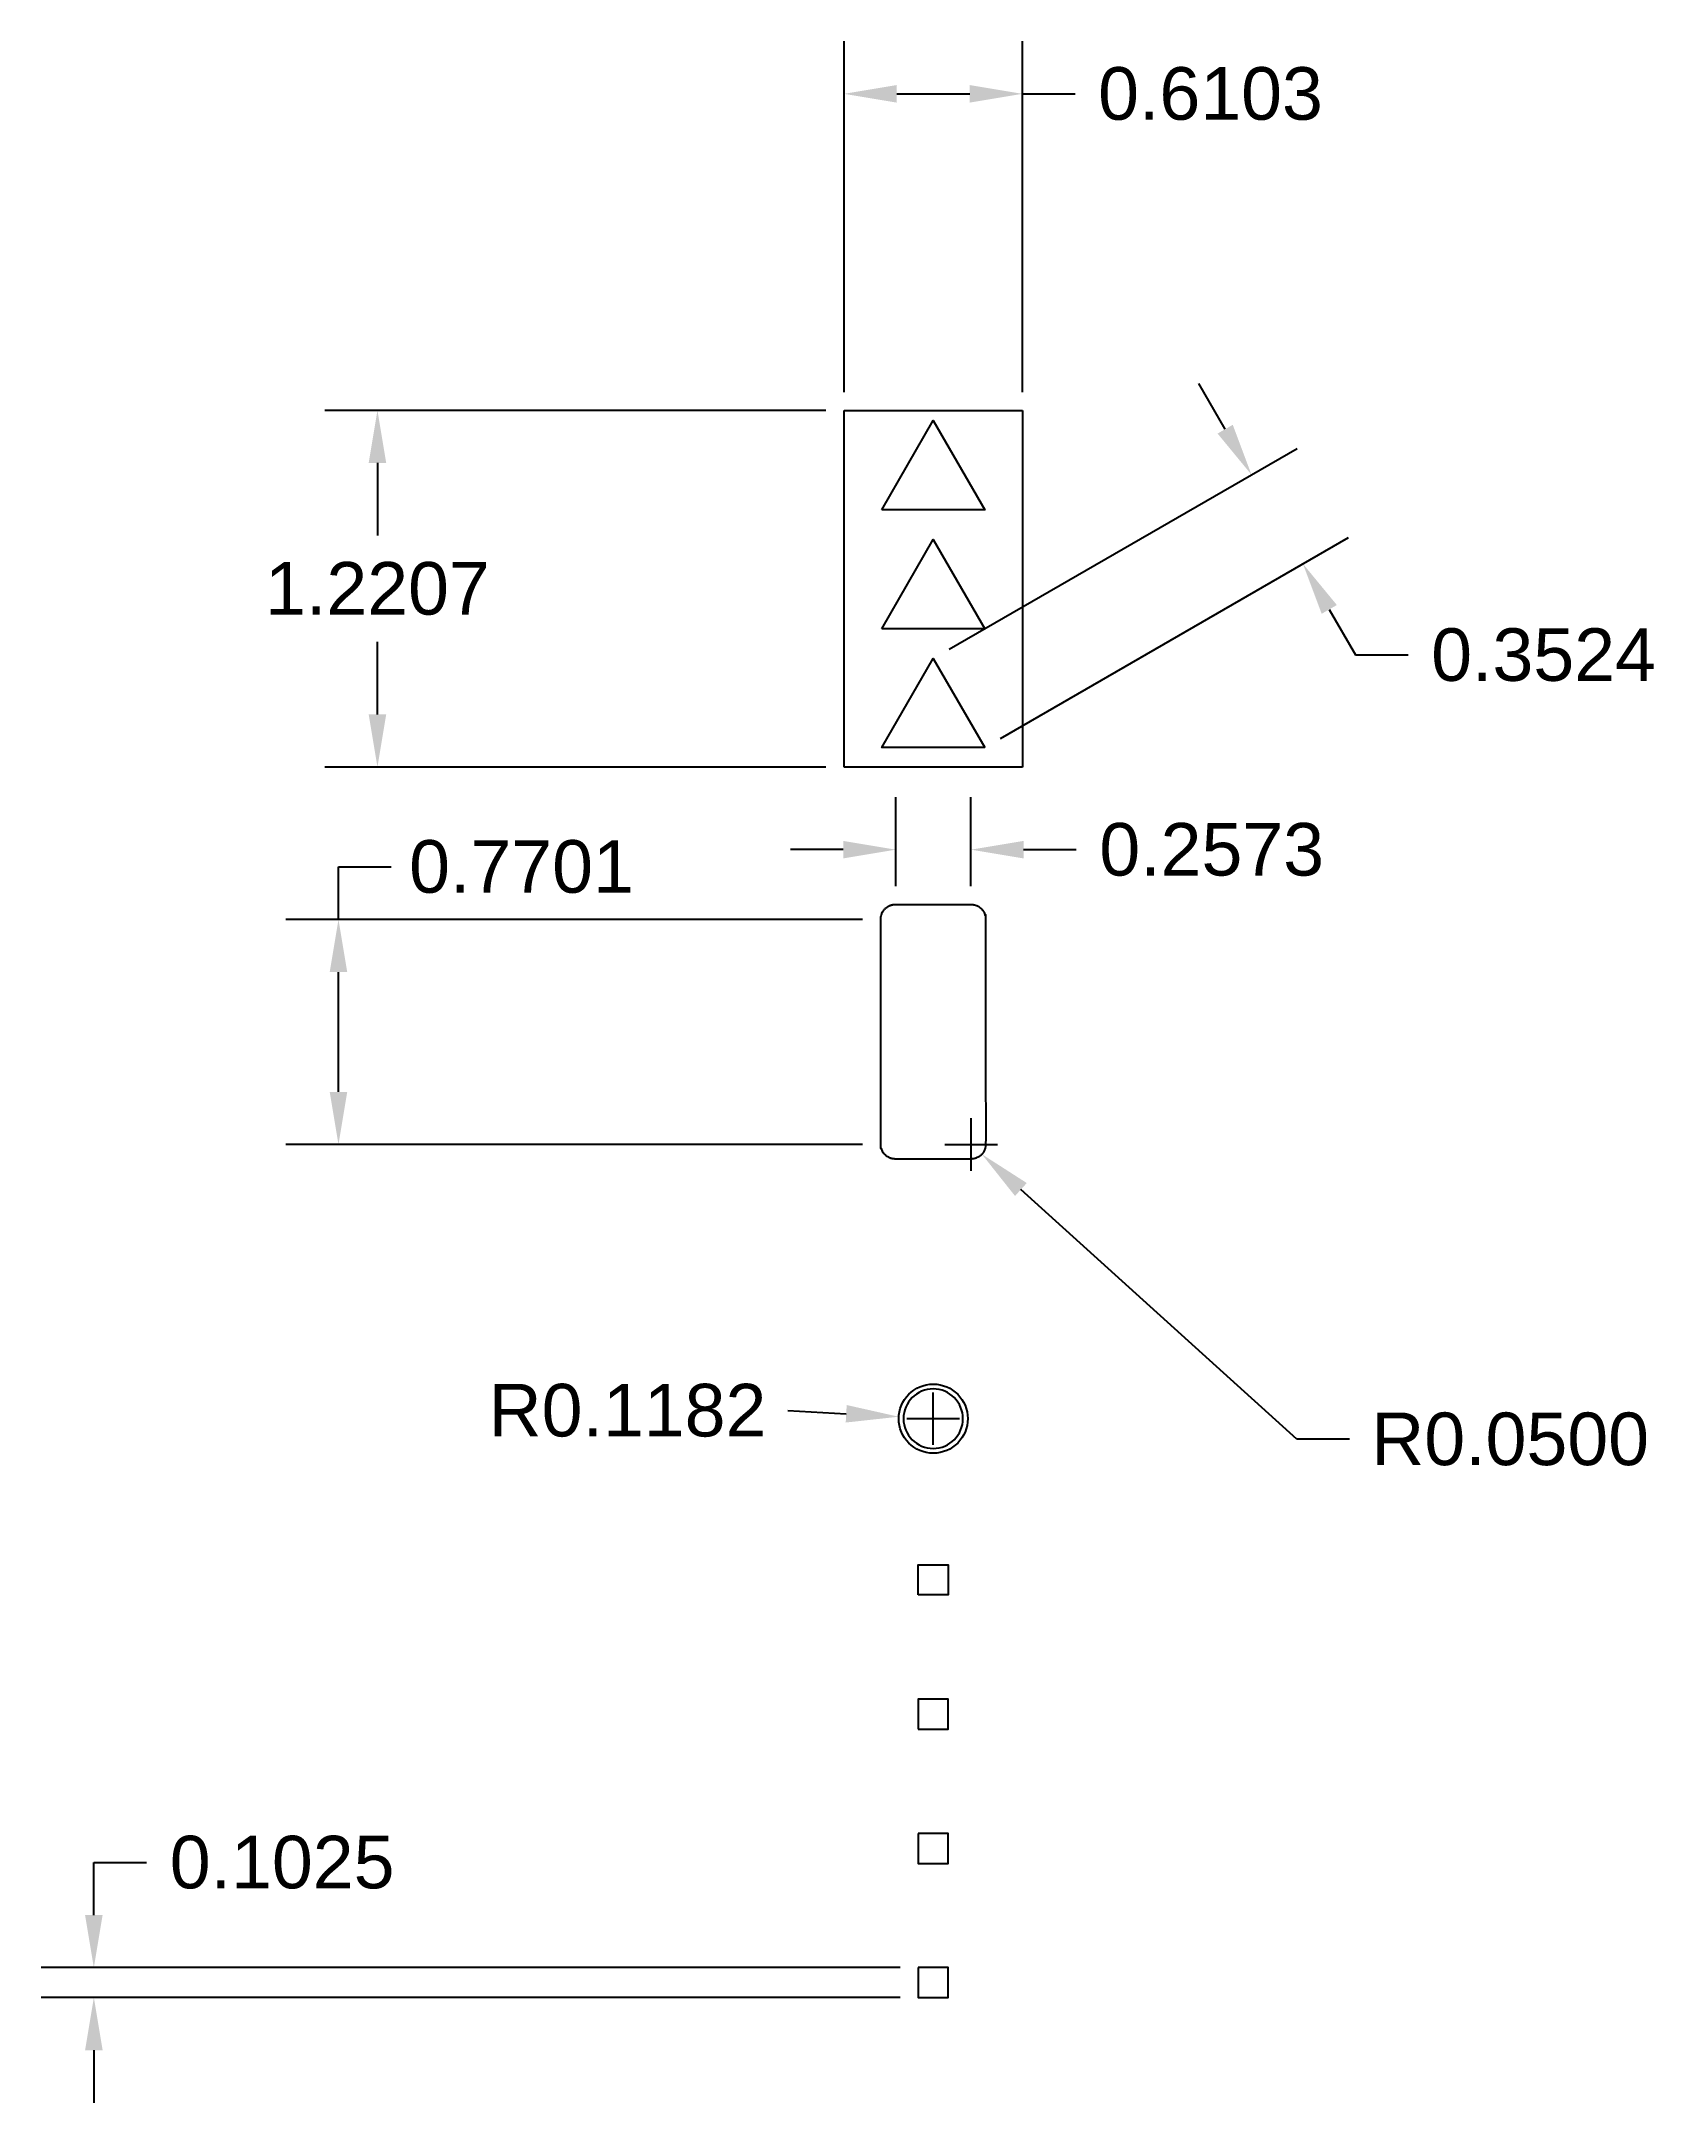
# Model space of a CAD drawing. Header units: inches. Extents: x 4.73 to 10.25, y 5.19 to 12.24.
import ezdxf

# ---------------------------------------------------------------- set-up
doc = ezdxf.new("R2010")
doc.units = ezdxf.units.IN
doc.header["$MEASUREMENT"] = 0
doc.layers.add('Butoane', color=2, linetype='Continuous')
doc.layers.add('Cotare', color=3, linetype='Continuous')
doc.styles.get("Standard").update_dxf_attribs({"font": 'arial.ttf'})
doc.dimstyles.get("Standard").update_dxf_attribs({"dimtxt": 0.18, "dimasz": 0.18, "dimexe": 0.18, "dimexo": 0.0625, "dimgap": 0.09, "dimtad": 0, "dimtih": 1, "dimtoh": 1, "dimdec": 4, "dimzin": 0, "dimdsep": 46, "dimtxsty": 'Standard', "dimcen": 0.09, "dimadec": 0, "dimazin": 0, "dimtfac": 1, "dimtdec": 4, "dimtofl": 0, "dimtmove": 0, "dimatfit": 3, "dimfxl": 1, "dimtolj": 1, "dimtzin": 0, "dimarcsym": 0})

# ---------------------------------------------------------------- blocks, each defined once
blk = doc.blocks.new('*D1')
at = {"layer": 'Cotare', "color": 0, "lineweight": -2, "transparency": 16777216}
for p, q in [((4.9133, 5.8283), (4.9133, 6.0083)), ((4.9133, 6.0083), (5.0933, 6.0083)), ((7.6719, 5.6483), (4.7333, 5.6483)), ((7.6719, 5.5458), (4.7333, 5.5458)), ((4.9133, 5.3658), (4.9133, 5.1858))]:
    blk.add_line(p, q, dxfattribs=at)
at = {"layer": 'Cotare', "color": 0, "transparency": 16777216}
for points in [[(4.8833, 5.8283), (4.9433, 5.8283), (4.9133, 5.6483)], [(4.8833, 5.3658), (4.9433, 5.3658), (4.9133, 5.5458)]]:
    blk.add_solid(points, dxfattribs=at)
at = {"layer": 'Defpoints', "color": 0, "transparency": 16777216}
for p in [(4.9133, 5.6483), (7.7344, 5.6483), (7.7344, 5.5458)]:
    blk.add_point(p, dxfattribs=at)
at = {"layer": 'Cotare', "color": 0, "transparency": 16777216, "insert": (5.5576, 6.0083), "char_height": 0.18, "attachment_point": 5}
blk.add_mtext('\\A1;0.1025', dxfattribs=at)
blk = doc.blocks.new('*D3')
at = {"layer": 'Cotare', "color": 0, "lineweight": -2, "transparency": 16777216}
for p, q in [((7.418, 10.9783), (5.7037, 10.9783)), ((5.8837, 10.7983), (5.8837, 10.5499)), ((5.8837, 9.9376), (5.8837, 10.1861)), ((7.418, 9.7576), (5.7037, 9.7576))]:
    blk.add_line(p, q, dxfattribs=at)
at = {"layer": 'Cotare', "color": 0, "transparency": 16777216}
for points in [[(5.8537, 10.7983), (5.9137, 10.7983), (5.8837, 10.9783)], [(5.8537, 9.9376), (5.9137, 9.9376), (5.8837, 9.7576)]]:
    blk.add_solid(points, dxfattribs=at)
at = {"layer": 'Defpoints', "color": 0, "transparency": 16777216}
for p in [(7.4805, 10.9783, 0.0015), (5.8837, 9.7576), (7.4805, 9.7576, 0.0015)]:
    blk.add_point(p, dxfattribs=at)
at = {"layer": 'Cotare', "color": 0, "transparency": 16777216, "insert": (5.8837, 10.368), "char_height": 0.18, "attachment_point": 5}
blk.add_mtext('\\A1;1.2207', dxfattribs=at)
blk = doc.blocks.new('*D4')
at = {"layer": 'Cotare', "color": 0, "lineweight": -2, "transparency": 16777216}
for p, q in [((7.4805, 11.0408), (7.4805, 12.2418)), ((8.0908, 11.0408), (8.0908, 12.2418)), ((7.6605, 12.0618), (7.9108, 12.0618)), ((8.0908, 12.0618), (8.2708, 12.0618))]:
    blk.add_line(p, q, dxfattribs=at)
at = {"layer": 'Cotare', "color": 0, "transparency": 16777216}
for points in [[(7.6605, 12.0918), (7.6605, 12.0318), (7.4805, 12.0618)], [(7.9108, 12.0918), (7.9108, 12.0318), (8.0908, 12.0618)]]:
    blk.add_solid(points, dxfattribs=at)
at = {"layer": 'Defpoints', "color": 0, "transparency": 16777216}
for p in [(8.0908, 12.0618), (7.4805, 10.9783, 0.0015), (8.0908, 10.9783, 0.0015)]:
    blk.add_point(p, dxfattribs=at)
at = {"layer": 'Cotare', "color": 0, "transparency": 16777216, "insert": (8.7344, 12.0618), "char_height": 0.18, "attachment_point": 5}
blk.add_mtext('\\A1;0.6103', dxfattribs=at)
blk = doc.blocks.new('*D5')
at = {"layer": 'Cotare', "color": 0, "lineweight": -2, "transparency": 16777216}
for p, q in [((8.7846, 10.914), (8.6946, 11.0699)), ((7.8397, 10.1607), (9.0305, 10.8481)), ((8.0159, 9.8555), (9.2067, 10.543)), ((9.1408, 10.2971), (9.2308, 10.1412)), ((9.2308, 10.1412), (9.4108, 10.1412))]:
    blk.add_line(p, q, dxfattribs=at)
at = {"layer": 'Cotare', "color": 0, "transparency": 16777216}
for points in [[(8.8106, 10.929), (8.7586, 10.899), (8.8746, 10.7581)], [(9.1668, 10.3121), (9.1148, 10.2821), (9.0508, 10.453)]]:
    blk.add_solid(points, dxfattribs=at)
at = {"layer": 'Defpoints', "color": 0, "transparency": 16777216}
for p in [(9.0508, 10.453), (7.7856, 10.1294, 0.0015), (7.9618, 9.8242, 0.0015)]:
    blk.add_point(p, dxfattribs=at)
at = {"layer": 'Cotare', "color": 0, "transparency": 16777216, "insert": (9.8741, 10.1412), "char_height": 0.18, "attachment_point": 5}
blk.add_mtext('\\A1;0.3524', dxfattribs=at)
blk = doc.blocks.new('*D8')
at = {"layer": 'Cotare', "color": 0, "lineweight": -2, "transparency": 16777216}
for p, q in [((7.2881, 7.5551), (7.4878, 7.5439)), ((7.7856, 7.4373), (7.7856, 7.6173)), ((7.6956, 7.5273), (7.8756, 7.5273))]:
    blk.add_line(p, q, dxfattribs=at)
at = {"layer": 'Cotare', "color": 0, "transparency": 16777216}
blk.add_solid([(7.4895, 7.5739), (7.4862, 7.514), (7.6675, 7.5339)], dxfattribs=at)
at = {"layer": 'Defpoints', "color": 0, "transparency": 16777216}
for p in [(7.6675, 7.5339, 0.0006), (7.7856, 7.5273, 0.0006)]:
    blk.add_point(p, dxfattribs=at)
at = {"layer": 'Cotare', "color": 0, "transparency": 16777216, "insert": (6.7393, 7.5551), "char_height": 0.18, "attachment_point": 5}
blk.add_mtext('\\A1;R0.1182', dxfattribs=at)
blk = doc.blocks.new('*D9')
at = {"layer": 'Cotare', "color": 0, "lineweight": -2, "transparency": 16777216}
for p, q in [((5.7504, 9.236), (5.7504, 9.416)), ((5.7504, 9.416), (5.9304, 9.416)), ((7.5438, 9.236), (5.5704, 9.236)), ((5.7504, 8.6459), (5.7504, 9.056)), ((7.5438, 8.4659), (5.5704, 8.4659))]:
    blk.add_line(p, q, dxfattribs=at)
at = {"layer": 'Cotare', "color": 0, "transparency": 16777216}
for points in [[(5.7204, 9.056), (5.7804, 9.056), (5.7504, 9.236)], [(5.7204, 8.6459), (5.7804, 8.6459), (5.7504, 8.4659)]]:
    blk.add_solid(points, dxfattribs=at)
at = {"layer": 'Defpoints', "color": 0, "transparency": 16777216}
for p in [(5.7504, 9.236), (7.6063, 9.236), (7.6063, 8.4659)]:
    blk.add_point(p, dxfattribs=at)
at = {"layer": 'Cotare', "color": 0, "transparency": 16777216, "insert": (6.3767, 9.416), "char_height": 0.18, "attachment_point": 5}
blk.add_mtext('\\A1;0.7701', dxfattribs=at)
blk = doc.blocks.new('*D10')
at = {"layer": 'Cotare', "color": 0, "lineweight": -2, "transparency": 16777216}
for p, q in [((7.9151, 8.3759), (7.9151, 8.5559)), ((7.8251, 8.4659), (8.0051, 8.4659)), ((9.0302, 7.4569), (8.0856, 8.3116)), ((9.2102, 7.4569), (9.0302, 7.4569))]:
    blk.add_line(p, q, dxfattribs=at)
at = {"layer": 'Cotare', "color": 0, "transparency": 16777216}
blk.add_solid([(8.1057, 8.3338), (8.0655, 8.2894), (7.9521, 8.4324)], dxfattribs=at)
at = {"layer": 'Defpoints', "color": 0, "transparency": 16777216}
for p in [(7.9151, 8.4659, 0.0009), (7.9521, 8.4324, 0.0009)]:
    blk.add_point(p, dxfattribs=at)
at = {"layer": 'Cotare', "color": 0, "transparency": 16777216, "insert": (9.7597, 7.4569), "char_height": 0.18, "attachment_point": 5}
blk.add_mtext('\\A1;R0.0500', dxfattribs=at)
blk = doc.blocks.new('*D11')
at = {"layer": 'Cotare', "color": 0, "lineweight": -2, "transparency": 16777216}
for p, q in [((7.6575, 9.3498), (7.6575, 9.6548)), ((7.9148, 9.3498), (7.9148, 9.6548)), ((7.4775, 9.4748), (7.2975, 9.4748)), ((8.0948, 9.4748), (8.2748, 9.4748))]:
    blk.add_line(p, q, dxfattribs=at)
at = {"layer": 'Cotare', "color": 0, "transparency": 16777216}
for points in [[(7.4775, 9.5048), (7.4775, 9.4448), (7.6575, 9.4748)], [(8.0948, 9.5048), (8.0948, 9.4448), (7.9148, 9.4748)]]:
    blk.add_solid(points, dxfattribs=at)
at = {"layer": 'Defpoints', "color": 0, "transparency": 16777216}
for p in [(7.9148, 9.4748), (7.6575, 9.2873), (7.9148, 9.2873)]:
    blk.add_point(p, dxfattribs=at)
at = {"layer": 'Cotare', "color": 0, "transparency": 16777216, "insert": (8.7385, 9.4748), "char_height": 0.18, "attachment_point": 5}
blk.add_mtext('\\A1;0.2573', dxfattribs=at)

msp = doc.modelspace()

# ---------------------------------------------------------------- linework, layer by layer
at = {"layer": 'Butoane', "extrusion": (-1.83697e-16, -3.06162e-16, -1)}
for p, q in [((7.48045, 9.75765, 0.00153), (7.48045, 10.97831, 0.00153)), ((7.48045, 10.97831, 0.00153), (8.09077, 10.97831, 0.00153)), ((8.09077, 10.97831, 0.00153), (8.09077, 9.75765, 0.00153)), ((8.09077, 9.75765, 0.00153), (7.48045, 9.75765, 0.00153))]:
    msp.add_line(p, q, dxfattribs=at)
at = {"layer": 'Butoane', "extrusion": (-1.83697e-16, -3.06162e-16, -1), "elevation": -0.00153}
for points in [[(-7.60943, 10.638), (-7.78561, 10.94316), (-7.96179, 10.638)], [(-7.60943, 10.23113), (-7.78561, 10.53628), (-7.96179, 10.23113)], [(-7.96179, 9.82425), (-7.60943, 9.82425), (-7.78561, 10.12941)]]:
    msp.add_lwpolyline(points, close=True, dxfattribs=at)
at = {"layer": 'Butoane'}
for points in [[(7.73435, 6.92402, 0), (7.73435, 7.02653, 0), (7.83687, 7.02653, 0), (7.83687, 6.92402, 0)], [(7.73435, 6.4646, 0), (7.83687, 6.4646, 0), (7.83687, 6.56712, 0), (7.73435, 6.56712, 0)], [(7.73435, 6.1077, 0), (7.73435, 6.00519, 0), (7.83687, 6.00519, 0), (7.83687, 6.1077, 0)], [(7.73435, 5.64829, 0), (7.73435, 5.54578, 0), (7.83687, 5.54578, 0), (7.83687, 5.64829, 0)]]:
    msp.add_polyline3d(points, close=True, dxfattribs=at)
msp.add_circle((7.78561, 7.52728, 0.00056), 0.11824, dxfattribs=at)
at = {"layer": 'Butoane', "extrusion": (-1.83697e-16, -1.22465e-16, -1)}
msp.add_circle((-7.78561, 7.52728, -0.00056), 0.10174, dxfattribs=at)
at = {"layer": 'Butoane'}
msp.add_rational_spline([(7.91507, 8.41592, 0.00093), (7.93578, 8.41592, 0.00093), (7.95043, 8.43057, 0.00093), (7.96507, 8.44522, 0.00093), (7.96507, 8.46594, 0.00093), (7.96495, 8.85163, 0.00093), (7.96484, 9.23731, 0.00093), (7.96482, 9.2873, 0.00093), (7.91484, 9.2873, 0.00093), (7.78618, 9.2873, 0.00093), (7.65752, 9.2873, 0.00093), (7.63607, 9.28784, 0.00093), (7.62089, 9.27267, 0.00093), (7.60572, 9.25749, 0.00093), (7.60627, 9.23604, 0.00093), (7.60627, 8.85098, 0.00093), (7.60627, 8.46592, 0.00093), (7.60627, 8.44521, 0.00093), (7.62091, 8.43057, 0.00093), (7.63556, 8.41592, 0.00093), (7.65627, 8.41592, 0.00093), (7.78567, 8.41592, 0.00093), (7.91507, 8.41592, 0.00093)], [1, 0.923851320345, 1, 0.923851320345, 1, 1, 1, 0.707211022796, 1, 1, 1, 0.918931283601, 1, 0.918931283601, 1, 1, 1, 0.923879532511, 1, 0.923879532511, 1, 1, 1], degree=2, knots=[0, 0, 0, 0.7855456, 0.7855456, 1.5710912, 1.5710912, 2.5710912, 2.5710912, 4.1415927, 4.1415927, 5.1415927, 5.1415927, 5.9524608, 5.9524608, 6.7633289, 6.7633289, 7.7633289, 7.7633289, 8.548727, 8.548727, 9.3341252, 9.3341252, 10.3341252, 10.3341252, 10.3341252], dxfattribs=at)

# ---------------------------------------------------------------- dimensions: what is measured, and where the dimension line sits
at = {"layer": 'Cotare'}
for base, p1, p2, picture, middle in [((8.09077, 12.06183), (7.48045, 10.97831, 0.00153), (8.09077, 10.97831, 0.00153), '*D4', (8.7344, 12.06183)), ((7.91484, 9.47483), (7.65752, 9.2873), (7.91484, 9.2873), '*D11', (8.73847, 9.47483))]:
    dim = msp.add_linear_dim(base=base, p1=p1, p2=p2, dimstyle='Standard', dxfattribs=at)
    dim.commit()
    dim.dimension.update_dxf_attribs({"geometry": picture, "text_midpoint": middle})
dim = msp.add_aligned_dim(p1=(7.78561, 10.12941, 0.00153), p2=(7.96179, 9.82425, 0.00153), distance=1.25747, dimstyle='Standard', dxfattribs=at)
dim.commit()
dim.dimension.update_dxf_attribs({"geometry": '*D5', "text_midpoint": (9.87406, 10.14121)})
for base, p1, p2, angle, picture, middle in [((5.88367, 9.75765), (7.48045, 10.97831, 0.00153), (7.48045, 9.75765, 0.00153), 90, '*D3', (5.88367, 10.36798)), ((5.75042, 9.23604), (7.60627, 8.46592), (7.60627, 9.23604), 270, '*D9', (6.37668, 9.41604)), ((4.91327, 5.64829), (7.73435, 5.54578), (7.73435, 5.64829), 90, '*D1', (5.55757, 6.00829))]:
    dim = msp.add_linear_dim(base=base, p1=p1, p2=p2, angle=angle, dimstyle='Standard', dxfattribs=at)
    dim.commit()
    dim.dimension.update_dxf_attribs({"geometry": picture, "text_midpoint": middle})
for center, mpoint, picture, middle in [((7.91507, 8.46592, 0.00093), (7.95214, 8.43238, 0.00093), '*D10', (9.75966, 7.45686)), ((7.78561, 7.52728, 0.00056), (7.66755, 7.53387, 0.00056), '*D8', (7.28814, 7.55506))]:
    dim = msp.add_radius_dim(center=center, mpoint=mpoint, dimstyle='Standard', dxfattribs=at)
    dim.commit()
    dim.dimension.update_dxf_attribs({"geometry": picture, "text_midpoint": middle, "dimtype": 164})

doc.saveas('drawing.dxf')
